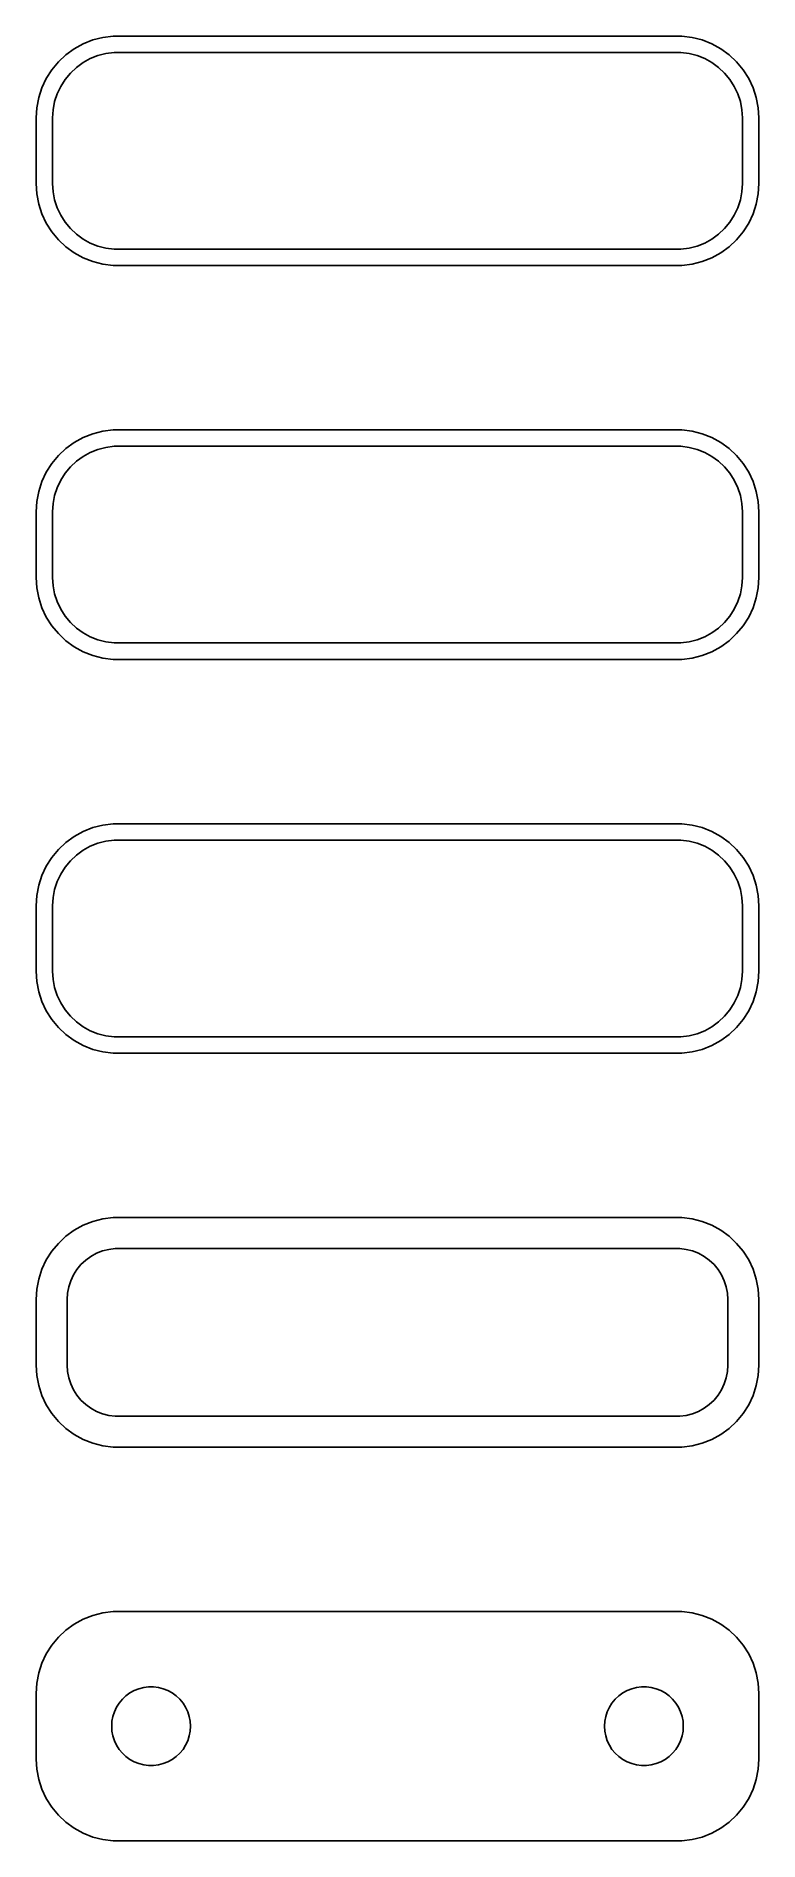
# Model space of a CAD drawing. Header units: metres. Extents: x -22 to 22, y 113 to 223.
import ezdxf

# ---------------------------------------------------------------- set-up
doc = ezdxf.new("R2010")
doc.units = ezdxf.units.M

msp = doc.modelspace()

# ---------------------------------------------------------------- linework, layer by layer
for p, q in [((-19.6791, 222.222), (-20.1871, 221.853)), ((-19.1289, 222.524), (-19.6791, 222.222)), ((-18.5451, 222.755), (-19.1289, 222.524)), ((-17.9369, 222.911), (-18.5451, 222.755)), ((-17.3139, 222.99), (-17.9369, 222.911)), ((17.3139, 222.99), (-17.3139, 222.99)), ((17.9369, 222.911), (17.3139, 222.99)), ((18.5451, 222.755), (17.9369, 222.911)), ((19.1289, 222.524), (18.5451, 222.755)), ((19.6791, 222.222), (19.1289, 222.524)), ((20.1871, 221.853), (19.6791, 222.222)), ((-20.6448, 221.423), (-21.0451, 220.939)), ((-20.1871, 221.853), (-20.6448, 221.423)), ((-19.9159, 220.738), (-19.5497, 221.082)), ((-19.5497, 221.082), (-19.1433, 221.377)), ((-19.1433, 221.377), (-18.7031, 221.619)), ((-18.7031, 221.619), (-18.2361, 221.804)), ((-18.2361, 221.804), (-17.7495, 221.929)), ((-17.7495, 221.929), (-17.2512, 221.992)), ((-17.2512, 221.992), (17.2512, 221.992)), ((17.2512, 221.992), (17.7495, 221.929)), ((17.7495, 221.929), (18.2361, 221.804)), ((18.2361, 221.804), (18.7031, 221.619)), ((18.7031, 221.619), (19.1433, 221.377)), ((19.1433, 221.377), (19.5497, 221.082)), ((19.5497, 221.082), (19.9159, 220.738)), ((20.6448, 221.423), (20.1871, 221.853)), ((21.0451, 220.939), (20.6448, 221.423)), ((-21.3815, 220.409), (-21.6489, 219.841)), ((-21.0451, 220.939), (-21.3815, 220.409)), ((-20.5052, 219.927), (-20.2361, 220.351)), ((-20.2361, 220.351), (-19.9159, 220.738)), ((19.9159, 220.738), (20.2361, 220.351)), ((20.2361, 220.351), (20.5052, 219.927)), ((21.3815, 220.409), (21.0451, 220.939)), ((21.6489, 219.841), (21.3815, 220.409)), ((-21.8429, 219.243), (-21.9606, 218.627)), ((-21.6489, 219.841), (-21.8429, 219.243)), ((-20.9684, 218.501), (-20.8743, 218.995)), ((-20.8743, 218.995), (-20.7191, 219.472)), ((-20.7191, 219.472), (-20.5052, 219.927)), ((20.5052, 219.927), (20.7191, 219.472)), ((20.7191, 219.472), (20.8743, 218.995)), ((20.8743, 218.995), (20.9684, 218.501)), ((21.8429, 219.243), (21.6489, 219.841)), ((21.9606, 218.627), (21.8429, 219.243)), ((-21.9606, 218.627), (-22, 218)), ((-22, 218), (-22, 214)), ((-21, 218), (-20.9684, 218.501)), ((-21, 214), (-21, 218)), ((20.9684, 218.501), (21, 218)), ((21, 218), (21, 214)), ((22, 218), (21.9606, 218.627)), ((22, 214), (22, 218)), ((-22, 214), (-21.9606, 213.373)), ((-21.9606, 213.373), (-21.8429, 212.757)), ((-20.9684, 213.499), (-21, 214)), ((-20.8743, 213.005), (-20.9684, 213.499)), ((20.9684, 213.499), (20.8743, 213.005)), ((21, 214), (20.9684, 213.499)), ((21.8429, 212.757), (21.9606, 213.373)), ((21.9606, 213.373), (22, 214)), ((-21.8429, 212.757), (-21.6489, 212.159)), ((-20.7191, 212.528), (-20.8743, 213.005)), ((-20.5052, 212.073), (-20.7191, 212.528)), ((20.7191, 212.528), (20.5052, 212.073)), ((20.8743, 213.005), (20.7191, 212.528)), ((21.6489, 212.159), (21.8429, 212.757)), ((-21.6489, 212.159), (-21.3815, 211.591)), ((-21.3815, 211.591), (-21.0451, 211.061)), ((-20.2361, 211.649), (-20.5052, 212.073)), ((-19.9159, 211.262), (-20.2361, 211.649)), ((-19.5497, 210.918), (-19.9159, 211.262)), ((19.9159, 211.262), (19.5497, 210.918)), ((20.2361, 211.649), (19.9159, 211.262)), ((20.5052, 212.073), (20.2361, 211.649)), ((21.0451, 211.061), (21.3815, 211.591)), ((21.3815, 211.591), (21.6489, 212.159)), ((-21.0451, 211.061), (-20.6448, 210.577)), ((-20.6448, 210.577), (-20.1871, 210.147)), ((-20.1871, 210.147), (-19.6791, 209.778)), ((-19.1433, 210.623), (-19.5497, 210.918)), ((-18.7031, 210.381), (-19.1433, 210.623)), ((-18.2361, 210.196), (-18.7031, 210.381)), ((-17.7495, 210.071), (-18.2361, 210.196)), ((-17.2512, 210.008), (-17.7495, 210.071)), ((17.7495, 210.071), (17.2512, 210.008)), ((18.2361, 210.196), (17.7495, 210.071)), ((18.7031, 210.381), (18.2361, 210.196)), ((19.1433, 210.623), (18.7031, 210.381)), ((19.5497, 210.918), (19.1433, 210.623)), ((19.6791, 209.778), (20.1871, 210.147)), ((20.1871, 210.147), (20.6448, 210.577)), ((20.6448, 210.577), (21.0451, 211.061)), ((-19.6791, 209.778), (-19.1289, 209.476)), ((-19.1289, 209.476), (-18.5451, 209.245)), ((-18.5451, 209.245), (-17.9369, 209.089)), ((-17.9369, 209.089), (-17.3139, 209.01)), ((-17.3139, 209.01), (17.3139, 209.01)), ((17.2512, 210.008), (-17.2512, 210.008)), ((17.3139, 209.01), (17.9369, 209.089)), ((17.9369, 209.089), (18.5451, 209.245)), ((18.5451, 209.245), (19.1289, 209.476)), ((19.1289, 209.476), (19.6791, 209.778)), ((-19.6791, 198.222), (-20.1871, 197.853)), ((-19.1289, 198.524), (-19.6791, 198.222)), ((-18.5451, 198.755), (-19.1289, 198.524)), ((-17.9369, 198.911), (-18.5451, 198.755)), ((-17.3139, 198.99), (-17.9369, 198.911)), ((-17.7495, 197.929), (-17.2512, 197.992)), ((17.3139, 198.99), (-17.3139, 198.99)), ((-17.2512, 197.992), (17.2512, 197.992)), ((17.2512, 197.992), (17.7495, 197.929)), ((17.9369, 198.911), (17.3139, 198.99)), ((18.5451, 198.755), (17.9369, 198.911)), ((19.1289, 198.524), (18.5451, 198.755)), ((19.6791, 198.222), (19.1289, 198.524)), ((20.1871, 197.853), (19.6791, 198.222)), ((-21.0451, 196.939), (-21.3815, 196.409)), ((-20.6448, 197.423), (-21.0451, 196.939)), ((-20.1871, 197.853), (-20.6448, 197.423)), ((-19.9159, 196.738), (-19.5497, 197.082)), ((-19.5497, 197.082), (-19.1433, 197.377)), ((-19.1433, 197.377), (-18.7031, 197.619)), ((-18.7031, 197.619), (-18.2361, 197.804)), ((-18.2361, 197.804), (-17.7495, 197.929)), ((17.7495, 197.929), (18.2361, 197.804)), ((18.2361, 197.804), (18.7031, 197.619)), ((18.7031, 197.619), (19.1433, 197.377)), ((19.1433, 197.377), (19.5497, 197.082)), ((19.5497, 197.082), (19.9159, 196.738)), ((20.6448, 197.423), (20.1871, 197.853)), ((21.0451, 196.939), (20.6448, 197.423)), ((21.3815, 196.409), (21.0451, 196.939)), ((-21.6489, 195.841), (-21.8429, 195.243)), ((-21.3815, 196.409), (-21.6489, 195.841)), ((-20.7191, 195.472), (-20.5052, 195.927)), ((-20.5052, 195.927), (-20.2361, 196.351)), ((-20.2361, 196.351), (-19.9159, 196.738)), ((19.9159, 196.738), (20.2361, 196.351)), ((20.2361, 196.351), (20.5052, 195.927)), ((20.5052, 195.927), (20.7191, 195.472)), ((21.6489, 195.841), (21.3815, 196.409)), ((21.8429, 195.243), (21.6489, 195.841)), ((-21.8429, 195.243), (-21.9606, 194.627)), ((-20.9684, 194.501), (-20.8743, 194.995)), ((-20.8743, 194.995), (-20.7191, 195.472)), ((20.7191, 195.472), (20.8743, 194.995)), ((20.8743, 194.995), (20.9684, 194.501)), ((21.9606, 194.627), (21.8429, 195.243)), ((-21.9606, 194.627), (-22, 194)), ((-22, 194), (-22, 190)), ((-21, 194), (-20.9684, 194.501)), ((-21, 190), (-21, 194)), ((20.9684, 194.501), (21, 194)), ((21, 194), (21, 190)), ((22, 194), (21.9606, 194.627)), ((22, 190), (22, 194)), ((-22, 190), (-21.9606, 189.373)), ((-21.9606, 189.373), (-21.8429, 188.757)), ((-20.9684, 189.499), (-21, 190)), ((-20.8743, 189.005), (-20.9684, 189.499)), ((20.9684, 189.499), (20.8743, 189.005)), ((21, 190), (20.9684, 189.499)), ((21.8429, 188.757), (21.9606, 189.373)), ((21.9606, 189.373), (22, 190)), ((-21.8429, 188.757), (-21.6489, 188.159)), ((-21.6489, 188.159), (-21.3815, 187.591)), ((-20.7191, 188.528), (-20.8743, 189.005)), ((-20.5052, 188.073), (-20.7191, 188.528)), ((-20.2361, 187.649), (-20.5052, 188.073)), ((20.5052, 188.073), (20.2361, 187.649)), ((20.7191, 188.528), (20.5052, 188.073)), ((20.8743, 189.005), (20.7191, 188.528)), ((21.3815, 187.591), (21.6489, 188.159)), ((21.6489, 188.159), (21.8429, 188.757)), ((-21.3815, 187.591), (-21.0451, 187.061)), ((-21.0451, 187.061), (-20.6448, 186.577)), ((-19.9159, 187.262), (-20.2361, 187.649)), ((-19.5497, 186.918), (-19.9159, 187.262)), ((19.9159, 187.262), (19.5497, 186.918)), ((20.2361, 187.649), (19.9159, 187.262)), ((20.6448, 186.577), (21.0451, 187.061)), ((21.0451, 187.061), (21.3815, 187.591)), ((-20.6448, 186.577), (-20.1871, 186.147)), ((-20.1871, 186.147), (-19.6791, 185.778)), ((-19.1433, 186.623), (-19.5497, 186.918)), ((-18.7031, 186.381), (-19.1433, 186.623)), ((-18.2361, 186.196), (-18.7031, 186.381)), ((-17.7495, 186.071), (-18.2361, 186.196)), ((-17.2512, 186.008), (-17.7495, 186.071)), ((17.2512, 186.008), (-17.2512, 186.008)), ((17.7495, 186.071), (17.2512, 186.008)), ((18.2361, 186.196), (17.7495, 186.071)), ((18.7031, 186.381), (18.2361, 186.196)), ((19.1433, 186.623), (18.7031, 186.381)), ((19.5497, 186.918), (19.1433, 186.623)), ((19.6791, 185.778), (20.1871, 186.147)), ((20.1871, 186.147), (20.6448, 186.577)), ((-19.6791, 185.778), (-19.1289, 185.476)), ((-19.1289, 185.476), (-18.5451, 185.245)), ((-18.5451, 185.245), (-17.9369, 185.089)), ((-17.9369, 185.089), (-17.3139, 185.01)), ((-17.3139, 185.01), (17.3139, 185.01)), ((17.3139, 185.01), (17.9369, 185.089)), ((17.9369, 185.089), (18.5451, 185.245)), ((18.5451, 185.245), (19.1289, 185.476)), ((19.1289, 185.476), (19.6791, 185.778)), ((-17.9369, 174.911), (-18.5451, 174.755)), ((-17.3139, 174.99), (-17.9369, 174.911)), ((17.3139, 174.99), (-17.3139, 174.99)), ((17.9369, 174.911), (17.3139, 174.99)), ((18.5451, 174.755), (17.9369, 174.911)), ((-20.1871, 173.853), (-20.6448, 173.423)), ((-19.6791, 174.222), (-20.1871, 173.853)), ((-19.1289, 174.524), (-19.6791, 174.222)), ((-18.5451, 174.755), (-19.1289, 174.524)), ((-18.7031, 173.619), (-18.2361, 173.804)), ((-18.2361, 173.804), (-17.7495, 173.929)), ((-17.7495, 173.929), (-17.2512, 173.992)), ((-17.2512, 173.992), (17.2512, 173.992)), ((17.2512, 173.992), (17.7495, 173.929)), ((17.7495, 173.929), (18.2361, 173.804)), ((18.2361, 173.804), (18.7031, 173.619)), ((19.1289, 174.524), (18.5451, 174.755)), ((19.6791, 174.222), (19.1289, 174.524)), ((20.1871, 173.853), (19.6791, 174.222)), ((20.6448, 173.423), (20.1871, 173.853)), ((-21.0451, 172.939), (-21.3815, 172.409)), ((-20.6448, 173.423), (-21.0451, 172.939)), ((-20.2361, 172.351), (-19.9159, 172.738)), ((-19.9159, 172.738), (-19.5497, 173.082)), ((-19.5497, 173.082), (-19.1433, 173.377)), ((-19.1433, 173.377), (-18.7031, 173.619)), ((18.7031, 173.619), (19.1433, 173.377)), ((19.1433, 173.377), (19.5497, 173.082)), ((19.5497, 173.082), (19.9159, 172.738)), ((19.9159, 172.738), (20.2361, 172.351)), ((21.0451, 172.939), (20.6448, 173.423)), ((21.3815, 172.409), (21.0451, 172.939)), ((-21.6489, 171.841), (-21.8429, 171.243)), ((-21.3815, 172.409), (-21.6489, 171.841)), ((-20.7191, 171.472), (-20.5052, 171.927)), ((-20.5052, 171.927), (-20.2361, 172.351)), ((20.2361, 172.351), (20.5052, 171.927)), ((20.5052, 171.927), (20.7191, 171.472)), ((21.6489, 171.841), (21.3815, 172.409)), ((21.8429, 171.243), (21.6489, 171.841)), ((-21.9606, 170.627), (-22, 170)), ((-21.8429, 171.243), (-21.9606, 170.627)), ((-21, 170), (-20.9684, 170.501)), ((-20.9684, 170.501), (-20.8743, 170.995)), ((-20.8743, 170.995), (-20.7191, 171.472)), ((20.7191, 171.472), (20.8743, 170.995)), ((20.8743, 170.995), (20.9684, 170.501)), ((20.9684, 170.501), (21, 170)), ((21.9606, 170.627), (21.8429, 171.243)), ((22, 170), (21.9606, 170.627)), ((-22, 170), (-22, 166)), ((-21, 166), (-21, 170)), ((21, 170), (21, 166)), ((22, 166), (22, 170)), ((-22, 166), (-21.9606, 165.373)), ((-21.9606, 165.373), (-21.8429, 164.757)), ((-20.9684, 165.499), (-21, 166)), ((-20.8743, 165.005), (-20.9684, 165.499)), ((-20.7191, 164.528), (-20.8743, 165.005)), ((20.8743, 165.005), (20.7191, 164.528)), ((20.9684, 165.499), (20.8743, 165.005)), ((21, 166), (20.9684, 165.499)), ((21.8429, 164.757), (21.9606, 165.373)), ((21.9606, 165.373), (22, 166)), ((-21.8429, 164.757), (-21.6489, 164.159)), ((-21.6489, 164.159), (-21.3815, 163.591)), ((-20.5052, 164.073), (-20.7191, 164.528)), ((-20.2361, 163.649), (-20.5052, 164.073)), ((20.5052, 164.073), (20.2361, 163.649)), ((20.7191, 164.528), (20.5052, 164.073)), ((21.3815, 163.591), (21.6489, 164.159)), ((21.6489, 164.159), (21.8429, 164.757)), ((-21.3815, 163.591), (-21.0451, 163.061)), ((-21.0451, 163.061), (-20.6448, 162.577)), ((-19.9159, 163.262), (-20.2361, 163.649)), ((-19.5497, 162.918), (-19.9159, 163.262)), ((-19.1433, 162.623), (-19.5497, 162.918)), ((19.5497, 162.918), (19.1433, 162.623)), ((19.9159, 163.262), (19.5497, 162.918)), ((20.2361, 163.649), (19.9159, 163.262)), ((20.6448, 162.577), (21.0451, 163.061)), ((21.0451, 163.061), (21.3815, 163.591)), ((-20.6448, 162.577), (-20.1871, 162.147)), ((-20.1871, 162.147), (-19.6791, 161.778)), ((-19.6791, 161.778), (-19.1289, 161.476)), ((-18.7031, 162.381), (-19.1433, 162.623)), ((-18.2361, 162.196), (-18.7031, 162.381)), ((-17.7495, 162.071), (-18.2361, 162.196)), ((-17.2512, 162.008), (-17.7495, 162.071)), ((17.2512, 162.008), (-17.2512, 162.008)), ((17.7495, 162.071), (17.2512, 162.008)), ((18.2361, 162.196), (17.7495, 162.071)), ((18.7031, 162.381), (18.2361, 162.196)), ((19.1433, 162.623), (18.7031, 162.381)), ((19.1289, 161.476), (19.6791, 161.778)), ((19.6791, 161.778), (20.1871, 162.147)), ((20.1871, 162.147), (20.6448, 162.577)), ((-19.1289, 161.476), (-18.5451, 161.245)), ((-18.5451, 161.245), (-17.9369, 161.089)), ((-17.9369, 161.089), (-17.3139, 161.01)), ((-17.3139, 161.01), (17.3139, 161.01)), ((17.3139, 161.01), (17.9369, 161.089)), ((17.9369, 161.089), (18.5451, 161.245)), ((18.5451, 161.245), (19.1289, 161.476)), ((-18.5451, 150.755), (-19.1289, 150.524)), ((-17.9369, 150.911), (-18.5451, 150.755)), ((-17.3139, 150.99), (-17.9369, 150.911)), ((17.3139, 150.99), (-17.3139, 150.99)), ((17.9369, 150.911), (17.3139, 150.99)), ((18.5451, 150.755), (17.9369, 150.911)), ((19.1289, 150.524), (18.5451, 150.755)), ((-20.1871, 149.853), (-20.6448, 149.423)), ((-19.6791, 150.222), (-20.1871, 149.853)), ((-19.1289, 150.524), (-19.6791, 150.222)), ((19.6791, 150.222), (19.1289, 150.524)), ((20.1871, 149.853), (19.6791, 150.222)), ((20.6448, 149.423), (20.1871, 149.853)), ((-21.0451, 148.939), (-21.3815, 148.409)), ((-20.6448, 149.423), (-21.0451, 148.939)), ((-18.9842, 148.399), (-18.668, 148.628)), ((-18.668, 148.628), (-18.3254, 148.817)), ((-18.3254, 148.817), (-17.9619, 148.961)), ((-17.9619, 148.961), (-17.5833, 149.058)), ((-17.5833, 149.058), (-17.1954, 149.107)), ((-17.1954, 149.107), (17.1954, 149.107)), ((17.1954, 149.107), (17.5833, 149.058)), ((17.5833, 149.058), (17.9619, 148.961)), ((17.9619, 148.961), (18.3254, 148.817)), ((18.3254, 148.817), (18.668, 148.628)), ((18.668, 148.628), (18.9842, 148.399)), ((21.0451, 148.939), (20.6448, 149.423)), ((21.3815, 148.409), (21.0451, 148.939)), ((-21.6489, 147.841), (-21.8429, 147.243)), ((-21.3815, 148.409), (-21.6489, 147.841)), ((-19.8943, 147.146), (-19.7279, 147.5)), ((-19.7279, 147.5), (-19.5184, 147.83)), ((-19.5184, 147.83), (-19.2692, 148.131)), ((-19.2692, 148.131), (-18.9842, 148.399)), ((18.9842, 148.399), (19.2692, 148.131)), ((19.2692, 148.131), (19.5184, 147.83)), ((19.5184, 147.83), (19.7279, 147.5)), ((19.7279, 147.5), (19.8943, 147.146)), ((21.6489, 147.841), (21.3815, 148.409)), ((21.8429, 147.243), (21.6489, 147.841)), ((-21.9606, 146.627), (-22, 146)), ((-21.8429, 147.243), (-21.9606, 146.627)), ((-20.1129, 146), (-20.0884, 146.39)), ((-20.0884, 146.39), (-20.0151, 146.774)), ((-20.0151, 146.774), (-19.8943, 147.146)), ((19.8943, 147.146), (20.0151, 146.774)), ((20.0151, 146.774), (20.0884, 146.39)), ((20.0884, 146.39), (20.1129, 146)), ((21.9606, 146.627), (21.8429, 147.243)), ((22, 146), (21.9606, 146.627)), ((-22, 146), (-22, 142)), ((-20.1129, 142), (-20.1129, 146)), ((20.1129, 146), (20.1129, 142)), ((22, 142), (22, 146)), ((-22, 142), (-21.9606, 141.373)), ((-20.0884, 141.61), (-20.1129, 142)), ((20.1129, 142), (20.0884, 141.61)), ((21.9606, 141.373), (22, 142)), ((-21.9606, 141.373), (-21.8429, 140.757)), ((-20.0151, 141.226), (-20.0884, 141.61)), ((-19.8943, 140.854), (-20.0151, 141.226)), ((-19.7279, 140.5), (-19.8943, 140.854)), ((19.8943, 140.854), (19.7279, 140.5)), ((20.0151, 141.226), (19.8943, 140.854)), ((20.0884, 141.61), (20.0151, 141.226)), ((21.8429, 140.757), (21.9606, 141.373)), ((-21.8429, 140.757), (-21.6489, 140.159)), ((-21.6489, 140.159), (-21.3815, 139.591)), ((-19.5184, 140.17), (-19.7279, 140.5)), ((-19.2692, 139.869), (-19.5184, 140.17)), ((-18.9842, 139.601), (-19.2692, 139.869)), ((19.2692, 139.869), (18.9842, 139.601)), ((19.5184, 140.17), (19.2692, 139.869)), ((19.7279, 140.5), (19.5184, 140.17)), ((21.3815, 139.591), (21.6489, 140.159)), ((21.6489, 140.159), (21.8429, 140.757)), ((-21.3815, 139.591), (-21.0451, 139.061)), ((-21.0451, 139.061), (-20.6448, 138.577)), ((-20.6448, 138.577), (-20.1871, 138.147)), ((-18.668, 139.372), (-18.9842, 139.601)), ((-18.3254, 139.183), (-18.668, 139.372)), ((-17.9619, 139.039), (-18.3254, 139.183)), ((-17.5833, 138.942), (-17.9619, 139.039)), ((-17.1954, 138.893), (-17.5833, 138.942)), ((17.1954, 138.893), (-17.1954, 138.893)), ((17.5833, 138.942), (17.1954, 138.893)), ((17.9619, 139.039), (17.5833, 138.942)), ((18.3254, 139.183), (17.9619, 139.039)), ((18.668, 139.372), (18.3254, 139.183)), ((18.9842, 139.601), (18.668, 139.372)), ((20.1871, 138.147), (20.6448, 138.577)), ((20.6448, 138.577), (21.0451, 139.061)), ((21.0451, 139.061), (21.3815, 139.591)), ((-20.1871, 138.147), (-19.6791, 137.778)), ((-19.6791, 137.778), (-19.1289, 137.476)), ((-19.1289, 137.476), (-18.5451, 137.245)), ((18.5451, 137.245), (19.1289, 137.476)), ((19.1289, 137.476), (19.6791, 137.778)), ((19.6791, 137.778), (20.1871, 138.147)), ((-18.5451, 137.245), (-17.9369, 137.089)), ((-17.9369, 137.089), (-17.3139, 137.01)), ((-17.3139, 137.01), (17.3139, 137.01)), ((17.3139, 137.01), (17.9369, 137.089)), ((17.9369, 137.089), (18.5451, 137.245)), ((-19.1289, 126.524), (-19.6791, 126.222)), ((-18.5451, 126.755), (-19.1289, 126.524)), ((-17.9369, 126.911), (-18.5451, 126.755)), ((-17.3139, 126.99), (-17.9369, 126.911)), ((17.3139, 126.99), (-17.3139, 126.99)), ((17.9369, 126.911), (17.3139, 126.99)), ((18.5451, 126.755), (17.9369, 126.911)), ((19.1289, 126.524), (18.5451, 126.755)), ((19.6791, 126.222), (19.1289, 126.524)), ((-20.6448, 125.423), (-21.0451, 124.939)), ((-20.1871, 125.853), (-20.6448, 125.423)), ((-19.6791, 126.222), (-20.1871, 125.853)), ((20.1871, 125.853), (19.6791, 126.222)), ((20.6448, 125.423), (20.1871, 125.853)), ((21.0451, 124.939), (20.6448, 125.423)), ((-21.3815, 124.409), (-21.6489, 123.841)), ((-21.0451, 124.939), (-21.3815, 124.409)), ((21.3815, 124.409), (21.0451, 124.939)), ((21.6489, 123.841), (21.3815, 124.409)), ((-21.8429, 123.243), (-21.9606, 122.627)), ((-21.6489, 123.841), (-21.8429, 123.243)), ((21.8429, 123.243), (21.6489, 123.841)), ((21.9606, 122.627), (21.8429, 123.243)), ((-21.9606, 122.627), (-22, 122)), ((-16.286, 122.026), (-16.0219, 122.172)), ((-16.0219, 122.172), (-15.7416, 122.283)), ((-15.7416, 122.283), (-15.4497, 122.357)), ((-15.4497, 122.357), (-15.1507, 122.395)), ((-15.1507, 122.395), (-14.8493, 122.395)), ((-14.8493, 122.395), (-14.5503, 122.357)), ((-14.5503, 122.357), (-14.2583, 122.283)), ((-14.2583, 122.283), (-13.9781, 122.172)), ((-13.9781, 122.172), (-13.714, 122.026)), ((13.714, 122.026), (13.9781, 122.172)), ((13.9781, 122.172), (14.2583, 122.283)), ((14.2583, 122.283), (14.5503, 122.357)), ((14.5503, 122.357), (14.8493, 122.395)), ((14.8493, 122.395), (15.1507, 122.395)), ((15.1507, 122.395), (15.4497, 122.357)), ((15.4497, 122.357), (15.7416, 122.283)), ((15.7416, 122.283), (16.0219, 122.172)), ((16.0219, 122.172), (16.286, 122.026)), ((22, 122), (21.9606, 122.627)), ((-22, 122), (-22, 118)), ((-17.2315, 120.883), (-17.1031, 121.156)), ((-17.1031, 121.156), (-16.9416, 121.411)), ((-16.9416, 121.411), (-16.7495, 121.643)), ((-16.7495, 121.643), (-16.5298, 121.849)), ((-16.5298, 121.849), (-16.286, 122.026)), ((-13.714, 122.026), (-13.4702, 121.849)), ((-13.4702, 121.849), (-13.2505, 121.643)), ((-13.2505, 121.643), (-13.0583, 121.411)), ((-13.0583, 121.411), (-12.8969, 121.156)), ((-12.8969, 121.156), (-12.7685, 120.883)), ((12.7685, 120.883), (12.8969, 121.156)), ((12.8969, 121.156), (13.0583, 121.411)), ((13.0583, 121.411), (13.2505, 121.643)), ((13.2505, 121.643), (13.4702, 121.849)), ((13.4702, 121.849), (13.714, 122.026)), ((16.286, 122.026), (16.5298, 121.849)), ((16.5298, 121.849), (16.7495, 121.643)), ((16.7495, 121.643), (16.9416, 121.411)), ((16.9416, 121.411), (17.1031, 121.156)), ((17.1031, 121.156), (17.2315, 120.883)), ((22, 118), (22, 122)), ((-17.4, 120), (-17.3811, 120.301)), ((-17.3811, 119.699), (-17.4, 120)), ((-17.3811, 120.301), (-17.3246, 120.597)), ((-17.3246, 120.597), (-17.2315, 120.883)), ((-12.7685, 120.883), (-12.6754, 120.597)), ((-12.6754, 120.597), (-12.6189, 120.301)), ((-12.6189, 120.301), (-12.6, 120)), ((-12.6, 120), (-12.6189, 119.699)), ((12.6, 120), (12.6189, 120.301)), ((12.6189, 119.699), (12.6, 120)), ((12.6189, 120.301), (12.6754, 120.597)), ((12.6754, 120.597), (12.7685, 120.883)), ((17.2315, 120.883), (17.3246, 120.597)), ((17.3246, 120.597), (17.3811, 120.301)), ((17.3811, 120.301), (17.4, 120)), ((17.4, 120), (17.3811, 119.699)), ((-17.3246, 119.403), (-17.3811, 119.699)), ((-17.2315, 119.117), (-17.3246, 119.403)), ((-17.1031, 118.844), (-17.2315, 119.117)), ((-16.9416, 118.589), (-17.1031, 118.844)), ((-12.8969, 118.844), (-13.0583, 118.589)), ((-12.7685, 119.117), (-12.8969, 118.844)), ((-12.6754, 119.403), (-12.7685, 119.117)), ((-12.6189, 119.699), (-12.6754, 119.403)), ((12.6754, 119.403), (12.6189, 119.699)), ((12.7685, 119.117), (12.6754, 119.403)), ((12.8969, 118.844), (12.7685, 119.117)), ((13.0583, 118.589), (12.8969, 118.844)), ((17.1031, 118.844), (16.9416, 118.589)), ((17.2315, 119.117), (17.1031, 118.844)), ((17.3246, 119.403), (17.2315, 119.117)), ((17.3811, 119.699), (17.3246, 119.403)), ((-22, 118), (-21.9606, 117.373)), ((-16.7495, 118.357), (-16.9416, 118.589)), ((-16.5298, 118.151), (-16.7495, 118.357)), ((-16.286, 117.974), (-16.5298, 118.151)), ((-16.0219, 117.828), (-16.286, 117.974)), ((-15.7416, 117.717), (-16.0219, 117.828)), ((-15.4497, 117.643), (-15.7416, 117.717)), ((-14.2583, 117.717), (-14.5503, 117.643)), ((-13.9781, 117.828), (-14.2583, 117.717)), ((-13.714, 117.974), (-13.9781, 117.828)), ((-13.4702, 118.151), (-13.714, 117.974)), ((-13.2505, 118.357), (-13.4702, 118.151)), ((-13.0583, 118.589), (-13.2505, 118.357)), ((13.2505, 118.357), (13.0583, 118.589)), ((13.4702, 118.151), (13.2505, 118.357)), ((13.714, 117.974), (13.4702, 118.151)), ((13.9781, 117.828), (13.714, 117.974)), ((14.2583, 117.717), (13.9781, 117.828)), ((14.5503, 117.643), (14.2583, 117.717)), ((15.7416, 117.717), (15.4497, 117.643)), ((16.0219, 117.828), (15.7416, 117.717)), ((16.286, 117.974), (16.0219, 117.828)), ((16.5298, 118.151), (16.286, 117.974)), ((16.7495, 118.357), (16.5298, 118.151)), ((16.9416, 118.589), (16.7495, 118.357)), ((21.9606, 117.373), (22, 118)), ((-21.9606, 117.373), (-21.8429, 116.757)), ((-21.8429, 116.757), (-21.6489, 116.159)), ((-15.1507, 117.605), (-15.4497, 117.643)), ((-14.8493, 117.605), (-15.1507, 117.605)), ((-14.5503, 117.643), (-14.8493, 117.605)), ((14.8493, 117.605), (14.5503, 117.643)), ((15.1507, 117.605), (14.8493, 117.605)), ((15.4497, 117.643), (15.1507, 117.605)), ((21.6489, 116.159), (21.8429, 116.757)), ((21.8429, 116.757), (21.9606, 117.373)), ((-21.6489, 116.159), (-21.3815, 115.591)), ((-21.3815, 115.591), (-21.0451, 115.061)), ((21.0451, 115.061), (21.3815, 115.591)), ((21.3815, 115.591), (21.6489, 116.159)), ((-21.0451, 115.061), (-20.6448, 114.577)), ((-20.6448, 114.577), (-20.1871, 114.147)), ((20.1871, 114.147), (20.6448, 114.577)), ((20.6448, 114.577), (21.0451, 115.061)), ((-20.1871, 114.147), (-19.6791, 113.778)), ((-19.6791, 113.778), (-19.1289, 113.476)), ((-19.1289, 113.476), (-18.5451, 113.245)), ((18.5451, 113.245), (19.1289, 113.476)), ((19.1289, 113.476), (19.6791, 113.778)), ((19.6791, 113.778), (20.1871, 114.147)), ((-18.5451, 113.245), (-17.9369, 113.089)), ((-17.9369, 113.089), (-17.3139, 113.01)), ((-17.3139, 113.01), (17.3139, 113.01)), ((17.3139, 113.01), (17.9369, 113.089)), ((17.9369, 113.089), (18.5451, 113.245))]:
    msp.add_line(p, q)

doc.saveas('drawing.dxf')
